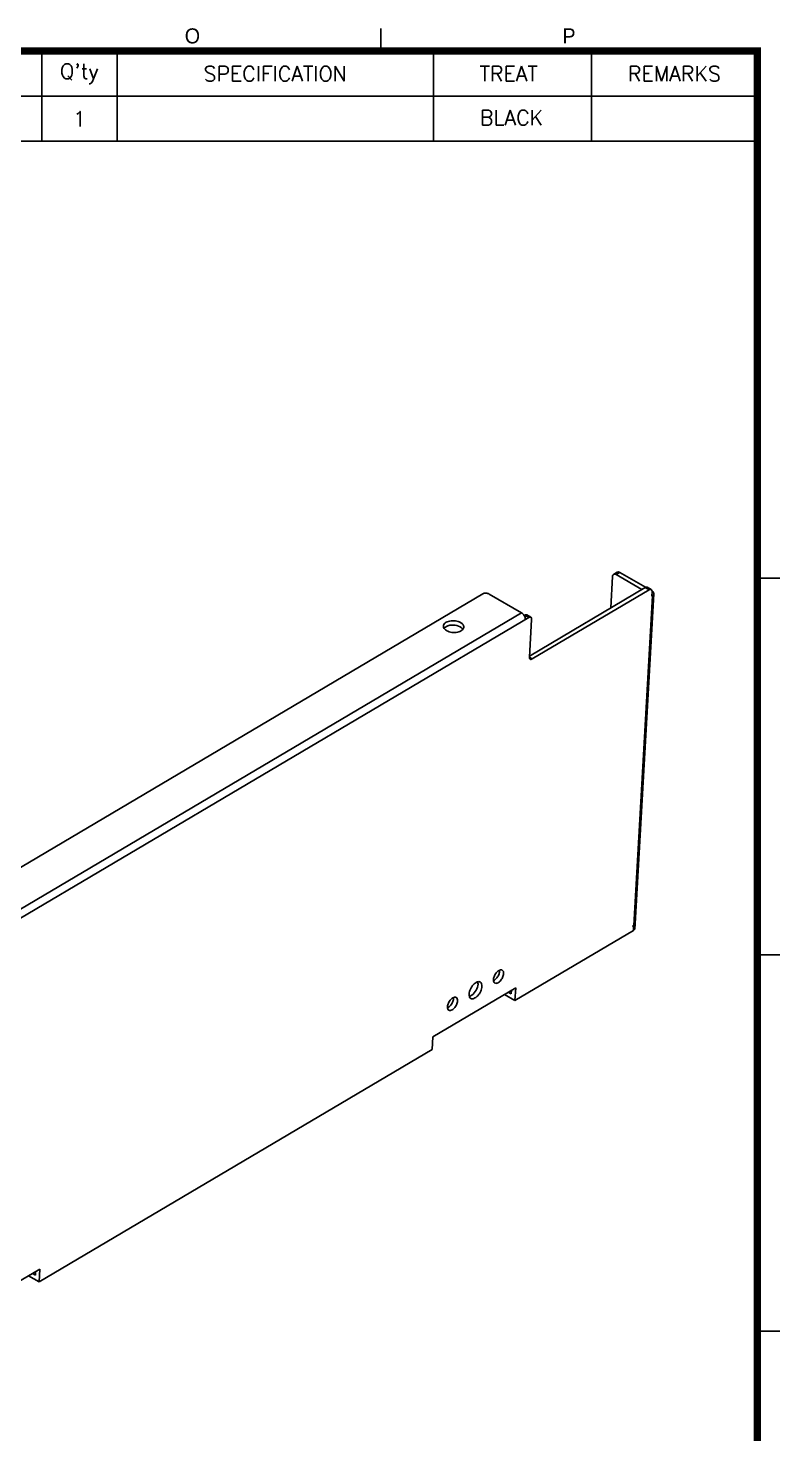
# Model space of a CAD drawing. Extents: x -425 to 6552, y -3049 to 3105.
# Drawn here: x 2156.6 to 2256.4, y -2199.2 to -2012.5 of the extents above; entities that cross this region are included whole.
import ezdxf
from ezdxf.enums import TextEntityAlignment as Align

# ---------------------------------------------------------------- set-up
doc = ezdxf.new("R2010")
doc.units = 0
doc.layers.get('0').update_dxf_attribs({"linetype": 'CONTINUOUS'})
doc.layers.add('PANEL_LT-SPIDXF_CONTINUOUS', color=7, linetype='CONTINUOUS')
doc.styles.add('SIM', font='simplex')
doc.styles.get("Standard").update_dxf_attribs({"font": 'gulim.ttc', "width": 0.8, "height": 2})

msp = doc.modelspace()

# ---------------------------------------------------------------- linework, layer by layer
for p, q in [((2203.41, -2015.53), (2203.41, -2012.53)), ((2158.41, -2027.53), (2158.41, -2015.53)), ((2168.41, -2015.53), (2168.41, -2027.53)), ((2210.41, -2027.53), (2210.41, -2015.53)), ((2231.41, -2027.53), (2231.41, -2015.53)), ((2078.41, -2021.53), (2253.41, -2021.53)), ((2078.41, -2027.53), (2253.41, -2027.53)), ((2256.41, -2085.53), (2253.41, -2085.53)), ((2256.41, -2135.53), (2253.41, -2135.53)), ((2256.41, -2185.53), (2253.41, -2185.53))]:
    msp.add_line(p, q)
at = {"const_width": 1}
msp.add_lwpolyline([(2253.41, -2015.53), (1453.41, -2015.53), (1453.41, -2565.53), (2253.41, -2565.53)], close=True, dxfattribs=at)
at = {"layer": 'PANEL_LT-SPIDXF_CONTINUOUS', "color": 7, "linetype": 'CONTINUOUS'}
for p, q in [((2234.32, -2085.03), (2234.81, -2084.74)), ((2234.66, -2085.06), (2235.15, -2084.77)), ((2238.55, -2086.74), (2235.15, -2084.77)), ((2238.53, -2086.77), (2223.16, -2095.87)), ((2234.19, -2085.29), (2233.95, -2089.48)), ((2234.66, -2085.06), (2238.08, -2087.04)), ((2238.53, -2086.77), (2239.06, -2087.08)), ((2238.81, -2086.74), (2239.33, -2087.05)), ((2216.96, -2087.62), (2128.95, -2139.67)), ((2217.81, -2087.64), (2222.11, -2090.13)), ((2239.06, -2087.08), (2223.53, -2096.26)), ((2237, -2131.64), (2239.49, -2087.86)), ((2239.68, -2087.6), (2237.19, -2131.38)), ((2239.44, -2087.32), (2239.41, -2087.91)), ((2239.49, -2087.86), (2239.41, -2087.91)), ((2133.28, -2142.66), (2222.11, -2090.13)), ((2222.53, -2090.45), (2222.46, -2090.49)), ((2223.06, -2090.76), (2222.53, -2090.45)), ((2223.33, -2090.72), (2222.8, -2090.42)), ((2134.27, -2143.26), (2223.06, -2090.76)), ((2223.44, -2091), (2223.15, -2096.02)), ((2223.53, -2096.26), (2223.14, -2096.04)), ((2237.15, -2132.06), (2237.18, -2131.47)), ((2221.24, -2141.62), (2236.96, -2132.32)), ((2237, -2131.64), (2236.91, -2131.69)), ((2236.91, -2131.69), (2236.91, -2131.79)), ((2236.91, -2131.79), (2236.99, -2131.74)), ((2236.99, -2131.74), (2236.96, -2132.32)), ((2210.33, -2146.42), (2221.34, -2139.91)), ((2219.83, -2140.8), (2221.24, -2141.62)), ((2220.35, -2140.5), (2220.75, -2140.73)), ((2220.75, -2140.73), (2220.77, -2140.24)), ((2221.24, -2141.62), (2221.34, -2139.91)), ((2210.23, -2148.12), (2210.33, -2146.42)), ((2210.23, -2148.12), (2158.05, -2178.98)), ((2158.15, -2177.28), (2147.14, -2183.78)), ((2158.05, -2178.98), (2156.65, -2178.16)), ((2157.56, -2178.09), (2157.16, -2177.86)), ((2157.56, -2178.09), (2157.59, -2177.61)), ((2158.05, -2178.98), (2158.15, -2177.28))]:
    msp.add_line(p, q, dxfattribs=at)
for centre, radius, start, end in [((2212.36, -2092.61), 0.681, 138.9223, 142.2383), ((2213.33, -2093.12), 1.28, 54.1006, 59.9965), ((2236.94, -2131.36), 0.246, 348.2887, 356.7607), ((2236.93, -2131.46), 0.249, 356.8303, 8.4205), ((2236.94, -2131.46), 0.246, 348.2887, 356.7607)]:
    msp.add_arc(centre, radius, start, end, dxfattribs=at)
for points, knots in [([(2234.81, -2084.74), (2234.86, -2084.72), (2234.98, -2084.7), (2235.09, -2084.74), (2235.15, -2084.77)], [0, 0, 0, 0, 0.452838, 1, 1, 1, 1]), ([(2234.32, -2085.03), (2234.28, -2085.06), (2234.21, -2085.14), (2234.19, -2085.24), (2234.19, -2085.29)], [0, 0, 0, 0, 0.459663, 1, 1, 1, 1]), ([(2234.66, -2085.06), (2234.6, -2085.03), (2234.49, -2084.99), (2234.37, -2085.01), (2234.32, -2085.03)], [0, 0, 0, 0, 0.547162, 1, 1, 1, 1]), ([(2238.53, -2086.77), (2238.58, -2086.75), (2238.67, -2086.71), (2238.77, -2086.72), (2238.81, -2086.74)], [0, 0, 0, 0, 0.557656, 1, 1, 1, 1]), ([(2217.81, -2087.64), (2217.68, -2087.56), (2217.38, -2087.5), (2217.08, -2087.55), (2216.96, -2087.62)], [0, 0, 0, 0, 0.509125, 1, 1, 1, 1]), ([(2239.33, -2087.05), (2239.3, -2087.03), (2239.2, -2087.01), (2239.11, -2087.05), (2239.06, -2087.08)], [0, 0, 0, 0, 0.442344, 1, 1, 1, 1]), ([(2239.44, -2087.32), (2239.45, -2087.27), (2239.44, -2087.16), (2239.37, -2087.07), (2239.33, -2087.05)], [0, 0, 0, 0, 0.562703, 1, 1, 1, 1]), ([(2239.45, -2087.27), (2239.47, -2087.28), (2239.53, -2087.32), (2239.59, -2087.37), (2239.62, -2087.42)], [0, 0, 0, 0, 0.271394, 1, 1, 1, 1]), ([(2239.68, -2087.6), (2239.68, -2087.65), (2239.63, -2087.76), (2239.54, -2087.83), (2239.49, -2087.86)], [0, 0, 0, 0, 0.456126, 1, 1, 1, 1]), ([(2239.62, -2087.42), (2239.63, -2087.43), (2239.67, -2087.48), (2239.68, -2087.55), (2239.68, -2087.6)], [0, 0, 0, 0, 0.268993, 1, 1, 1, 1]), ([(2222.11, -2090.13), (2222.27, -2090.22), (2222.51, -2090.5), (2222.62, -2090.85), (2222.61, -2091.02)], [0, 0, 0, 0, 0.505367, 1, 1, 1, 1]), ([(2222.53, -2090.45), (2222.57, -2090.42), (2222.66, -2090.38), (2222.77, -2090.4), (2222.8, -2090.42)], [0, 0, 0, 0, 0.557656, 1, 1, 1, 1]), ([(2211.74, -2091.89), (2211.75, -2091.82), (2211.8, -2091.65), (2211.99, -2091.46), (2212.25, -2091.31), (2212.7, -2091.17), (2213.32, -2091.16), (2213.8, -2091.31), (2214.01, -2091.43)], [0, 0, 0, 0, 0.087517, 0.186754, 0.30308, 0.435509, 0.725354, 1, 1, 1, 1]), ([(2212.18, -2092.51), (2212.05, -2092.44), (2211.84, -2092.27), (2211.74, -2092.01), (2211.74, -2091.89)], [0, 0, 0, 0, 0.555576, 1, 1, 1, 1]), ([(2211.85, -2092.16), (2211.87, -2092.14), (2211.95, -2092.06), (2212.05, -2091.99), (2212.13, -2091.95)], [0, 0, 0, 0, 0.232443, 1, 1, 1, 1]), ([(2212.13, -2091.95), (2212.4, -2091.8), (2213.06, -2091.7), (2213.7, -2091.85), (2213.98, -2092.01)], [0, 0, 0, 0, 0.494868, 1, 1, 1, 1]), ([(2214.44, -2092.05), (2214.44, -2092.12), (2214.38, -2092.28), (2214.2, -2092.48), (2213.93, -2092.63), (2213.48, -2092.76), (2212.86, -2092.77), (2212.38, -2092.63), (2212.18, -2092.51)], [0, 0, 0, 0, 0.087517, 0.186754, 0.30308, 0.435509, 0.725354, 1, 1, 1, 1]), ([(2214.01, -2091.43), (2214.05, -2091.45), (2214.2, -2091.55), (2214.33, -2091.68), (2214.39, -2091.8)], [0, 0, 0, 0, 0.278966, 1, 1, 1, 1]), ([(2214.09, -2092.08), (2214.11, -2092.1), (2214.2, -2092.17), (2214.28, -2092.26), (2214.33, -2092.33)], [0, 0, 0, 0, 0.269263, 1, 1, 1, 1]), ([(2214.39, -2091.8), (2214.4, -2091.82), (2214.43, -2091.9), (2214.44, -2091.98), (2214.44, -2092.05)], [0, 0, 0, 0, 0.260674, 1, 1, 1, 1]), ([(2223.33, -2090.72), (2223.29, -2090.7), (2223.19, -2090.69), (2223.1, -2090.73), (2223.06, -2090.76)], [0, 0, 0, 0, 0.442344, 1, 1, 1, 1]), ([(2223.44, -2091), (2223.44, -2090.94), (2223.43, -2090.84), (2223.37, -2090.75), (2223.33, -2090.72)], [0, 0, 0, 0, 0.562703, 1, 1, 1, 1]), ([(2223.15, -2096.02), (2223.15, -2096.08), (2223.15, -2096.18), (2223.22, -2096.27), (2223.26, -2096.3)], [0, 0, 0, 0, 0.562703, 1, 1, 1, 1]), ([(2223.26, -2096.3), (2223.29, -2096.32), (2223.39, -2096.33), (2223.48, -2096.29), (2223.53, -2096.26)], [0, 0, 0, 0, 0.442344, 1, 1, 1, 1]), ([(2237.08, -2131.67), (2237.09, -2131.66), (2237.14, -2131.61), (2237.17, -2131.56), (2237.18, -2131.51)], [0, 0, 0, 0, 0.271113, 1, 1, 1, 1]), ([(2237.09, -2131.57), (2237.1, -2131.56), (2237.14, -2131.52), (2237.17, -2131.46), (2237.18, -2131.41)], [0, 0, 0, 0, 0.271113, 1, 1, 1, 1]), ([(2236.96, -2132.32), (2237.01, -2132.29), (2237.1, -2132.22), (2237.15, -2132.11), (2237.15, -2132.06)], [0, 0, 0, 0, 0.543874, 1, 1, 1, 1]), ([(2218.56, -2139.29), (2218.5, -2139.26), (2218.39, -2139.1), (2218.38, -2138.93), (2218.39, -2138.83)], [0, 0, 0, 0, 0.437258, 1, 1, 1, 1]), ([(2218.39, -2138.83), (2218.4, -2138.66), (2218.48, -2138.39), (2218.65, -2138.07), (2218.82, -2137.85), (2219.01, -2137.68), (2219.21, -2137.57), (2219.39, -2137.53), (2219.51, -2137.55), (2219.55, -2137.58)], [0, 0, 0, 0, 0.274445, 0.424419, 0.570853, 0.705328, 0.821639, 0.917955, 1, 1, 1, 1]), ([(2218.76, -2138.7), (2218.73, -2138.73), (2218.62, -2138.84), (2218.49, -2138.94), (2218.39, -2138.98)], [0, 0, 0, 0, 0.27487, 1, 1, 1, 1]), ([(2219.73, -2138.04), (2219.72, -2138.21), (2219.64, -2138.48), (2219.46, -2138.8), (2219.29, -2139.02), (2219.1, -2139.19), (2218.91, -2139.3), (2218.72, -2139.35), (2218.61, -2139.32), (2218.56, -2139.29)], [0, 0, 0, 0, 0.274445, 0.424419, 0.570853, 0.705328, 0.821639, 0.917955, 1, 1, 1, 1]), ([(2219.2, -2137.73), (2219.19, -2137.91), (2219.09, -2138.26), (2218.89, -2138.57), (2218.76, -2138.7)], [0, 0, 0, 0, 0.481089, 1, 1, 1, 1]), ([(2219.55, -2137.58), (2219.62, -2137.62), (2219.73, -2137.77), (2219.74, -2137.94), (2219.73, -2138.04)], [0, 0, 0, 0, 0.437258, 1, 1, 1, 1]), ([(2215.14, -2140.75), (2215.16, -2140.53), (2215.26, -2140.19), (2215.49, -2139.78), (2215.7, -2139.5), (2215.94, -2139.29), (2216.19, -2139.14), (2216.43, -2139.09), (2216.57, -2139.12), (2216.63, -2139.15)], [0, 0, 0, 0, 0.274445, 0.424419, 0.570853, 0.705328, 0.821639, 0.917955, 1, 1, 1, 1]), ([(2215.37, -2141.33), (2215.29, -2141.29), (2215.15, -2141.09), (2215.14, -2140.87), (2215.14, -2140.75)], [0, 0, 0, 0, 0.437258, 1, 1, 1, 1]), ([(2215.5, -2140.9), (2215.48, -2140.92), (2215.38, -2140.99), (2215.26, -2141.04), (2215.18, -2141.06)], [0, 0, 0, 0, 0.273188, 1, 1, 1, 1]), ([(2216.86, -2139.74), (2216.84, -2139.96), (2216.74, -2140.3), (2216.52, -2140.71), (2216.3, -2140.98), (2216.06, -2141.2), (2215.81, -2141.34), (2215.58, -2141.4), (2215.43, -2141.37), (2215.37, -2141.33)], [0, 0, 0, 0, 0.274445, 0.424419, 0.570853, 0.705328, 0.821639, 0.917955, 1, 1, 1, 1]), ([(2216.33, -2139.43), (2216.31, -2139.72), (2216.11, -2140.27), (2215.74, -2140.74), (2215.5, -2140.9)], [0, 0, 0, 0, 0.4966, 1, 1, 1, 1]), ([(2216.3, -2139.12), (2216.31, -2139.14), (2216.33, -2139.25), (2216.33, -2139.35), (2216.33, -2139.43)], [0, 0, 0, 0, 0.230612, 1, 1, 1, 1]), ([(2216.63, -2139.15), (2216.71, -2139.2), (2216.85, -2139.39), (2216.86, -2139.62), (2216.86, -2139.74)], [0, 0, 0, 0, 0.437258, 1, 1, 1, 1]), ([(2212.27, -2142.45), (2212.28, -2142.27), (2212.36, -2142.01), (2212.54, -2141.69), (2212.71, -2141.47), (2212.9, -2141.3), (2213.09, -2141.19), (2213.28, -2141.14), (2213.39, -2141.17), (2213.44, -2141.19)], [0, 0, 0, 0, 0.274445, 0.424419, 0.570853, 0.705328, 0.821639, 0.917955, 1, 1, 1, 1]), ([(2212.45, -2142.91), (2212.38, -2142.87), (2212.28, -2142.72), (2212.27, -2142.54), (2212.27, -2142.45)], [0, 0, 0, 0, 0.437258, 1, 1, 1, 1]), ([(2212.65, -2142.32), (2212.62, -2142.35), (2212.51, -2142.46), (2212.38, -2142.55), (2212.28, -2142.6)], [0, 0, 0, 0, 0.27487, 1, 1, 1, 1]), ([(2213.62, -2141.65), (2213.61, -2141.83), (2213.53, -2142.1), (2213.35, -2142.41), (2213.18, -2142.63), (2212.99, -2142.8), (2212.8, -2142.92), (2212.61, -2142.96), (2212.49, -2142.93), (2212.45, -2142.91)], [0, 0, 0, 0, 0.274445, 0.424419, 0.570853, 0.705328, 0.821639, 0.917955, 1, 1, 1, 1]), ([(2213.09, -2141.35), (2213.08, -2141.52), (2212.97, -2141.87), (2212.77, -2142.18), (2212.65, -2142.32)], [0, 0, 0, 0, 0.481089, 1, 1, 1, 1]), ([(2213.44, -2141.19), (2213.5, -2141.23), (2213.61, -2141.38), (2213.62, -2141.56), (2213.62, -2141.65)], [0, 0, 0, 0, 0.437258, 1, 1, 1, 1])]:
    msp.add_open_spline(points, degree=3, knots=knots, dxfattribs=at)
for points in [[(2236.99, -2131.74), (2237.02, -2131.72), (2237.05, -2131.7), (2237.08, -2131.67)], [(2237, -2131.64), (2237.03, -2131.62), (2237.06, -2131.6), (2237.09, -2131.57)], [(2219.2, -2137.58), (2219.21, -2137.63), (2219.21, -2137.68), (2219.2, -2137.73)], [(2213.08, -2141.2), (2213.09, -2141.25), (2213.09, -2141.3), (2213.09, -2141.35)]]:
    msp.add_open_spline(points, degree=3, dxfattribs=at)

# ---------------------------------------------------------------- texts
for s, p in [('O', (2178.41, -2013.53)), ('P', (2228.41, -2013.53))]:
    msp.add_text(s, height=2).set_placement(p, align=Align.MIDDLE)
at = {"style": 'SIM'}
for s, p in [("Q'ty", (2163.41, -2018.56)), ('SPECIFICATION', (2189.41, -2018.56)), ('TREAT', (2220.41, -2018.56)), ('REMARKS', (2242.41, -2018.56)), ('1', (2163.41, -2024.56)), ('BLACK', (2220.79, -2024.39))]:
    msp.add_text(s, height=2, dxfattribs=at).set_placement(p, align=Align.MIDDLE)

doc.saveas('drawing.dxf')
